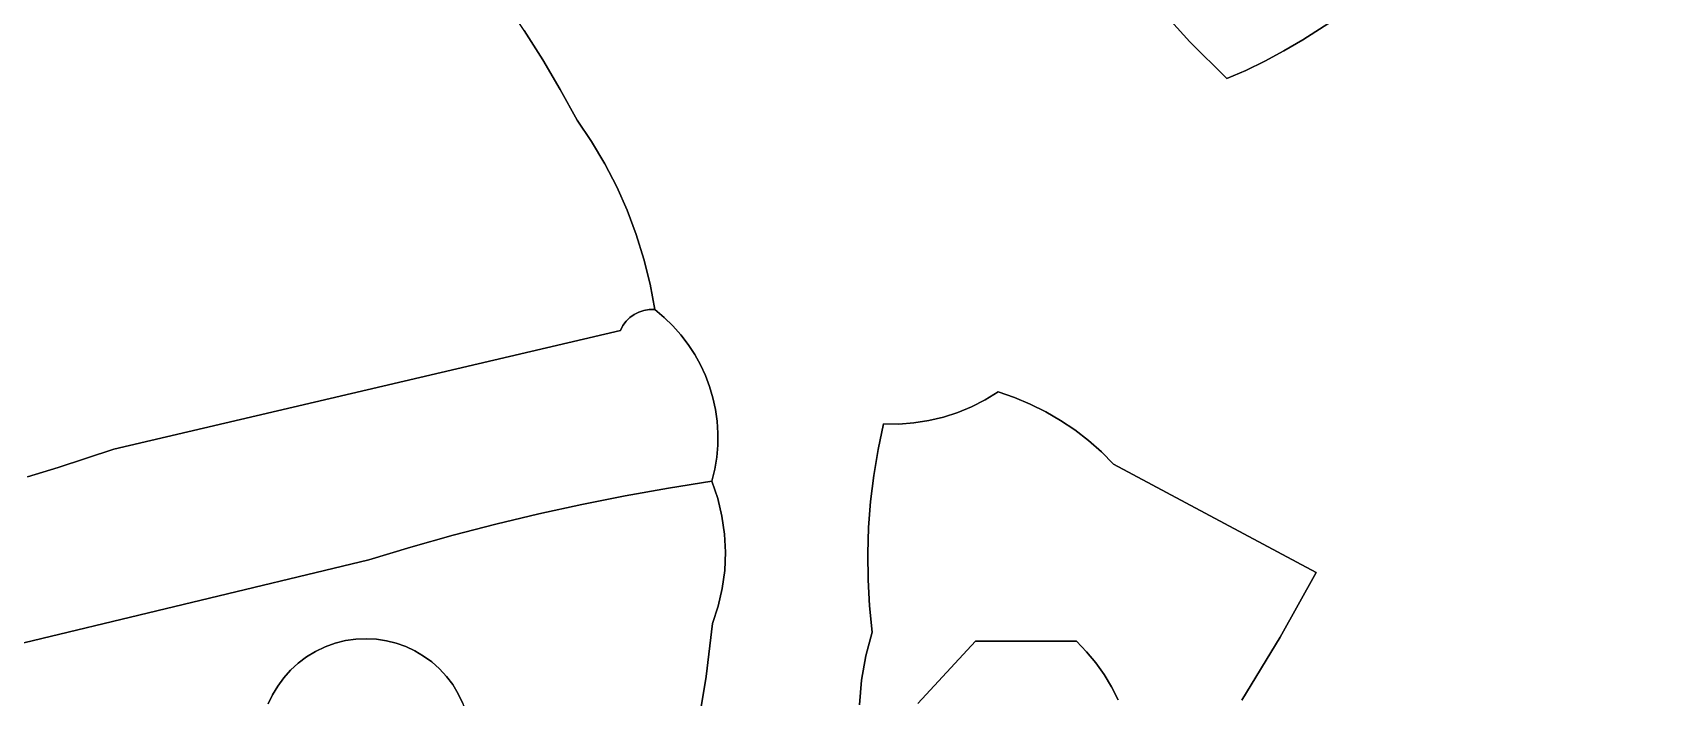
# Model space of a CAD drawing. Header units: inches. Extents: x 36.3 to 71.4, y 17.4 to 61.7.
# Drawn here: x 54.44 to 59.47, y 38.57 to 40.61 of the extents above; entities that cross this region are included whole.
import ezdxf

# ---------------------------------------------------------------- set-up
doc = ezdxf.new("R2010")
doc.units = ezdxf.units.IN
doc.layers.add('SURFACES_FOR_SKETCHUP', color=7, linetype='Continuous')

msp = doc.modelspace()

# ---------------------------------------------------------------- linework, layer by layer
at = {"layer": 'SURFACES_FOR_SKETCHUP'}
for points, invisible_edges in [([(59.3637, 41.3226), (60.4648, 40.5769), (59.5444, 41.4468)], 3), ([(59.1809, 41.2012), (60.3407, 40.3708), (59.3637, 41.3226)], 3), ([(60.4648, 40.5769), (59.3637, 41.3226), (60.3407, 40.3708)], 3), ([(59.1809, 41.2012), (58.9963, 41.0826), (60.2214, 40.1615)], 10), ([(60.3407, 40.3708), (59.1809, 41.2012), (60.2214, 40.1615)], 3), ([(58.7909, 40.9154), (60.1072, 39.9492), (58.9963, 41.0826)], 3), ([(60.1072, 39.9492), (60.2214, 40.1615), (58.9963, 41.0826)], 10), ([(56.0064, 40.5256), (56.3862, 40.9125), (55.9494, 40.6154)], 3), ([(56.3862, 40.9125), (56.0064, 40.5256), (56.4408, 40.8534)], 3), ([(58.6819, 40.8285), (60.1072, 39.9492), (58.7909, 40.9154)], 3), ([(56.4408, 40.8534), (56.0064, 40.5256), (56.4979, 40.7964)], 3), ([(57.4034, 39.5058), (57.7841, 40.8234), (56.5573, 40.7418)], 11), ([(57.7841, 40.8234), (57.4034, 39.5058), (57.8851, 40.6995)], 3), ([(58.5697, 40.7429), (60.1072, 39.9492), (58.6819, 40.8285)], 3), ([(54.69, 39.3303), (55.8274, 40.7891), (54.1573, 40.6267)], 11), ([(55.8274, 40.7891), (54.69, 39.3303), (55.8898, 40.7032)], 3), ([(56.0605, 40.4339), (56.4979, 40.7964), (56.0064, 40.5256)], 3), ([(56.4979, 40.7964), (56.0605, 40.4339), (56.5573, 40.7418)], 3), ([(56.1118, 40.3404), (56.5573, 40.7418), (56.0605, 40.4339)], 3), ([(56.1565, 40.2746), (56.5573, 40.7418), (56.1118, 40.3404)], 3), ([(56.1971, 40.2064), (56.5573, 40.7418), (56.1565, 40.2746)], 3), ([(56.2335, 40.136), (56.5573, 40.7418), (56.1971, 40.2064)], 3), ([(56.2656, 40.0637), (56.5573, 40.7418), (56.2335, 40.136)], 3), ([(56.2934, 39.9896), (56.5573, 40.7418), (56.2656, 40.0637)], 3), ([(56.2934, 39.9896), (56.3168, 39.9139), (56.5573, 40.7418)], 10), ([(56.3168, 39.9139), (57.0523, 39.4075), (56.5573, 40.7418)], 11), ([(57.4034, 39.5058), (56.5573, 40.7418), (57.0523, 39.4075)], 11), ([(58.4552, 40.6613), (60.1072, 39.9492), (58.5697, 40.7429)], 3), ([(55.8898, 40.7032), (54.69, 39.3303), (55.9494, 40.6154)], 3), ([(57.8851, 40.6995), (57.4034, 39.5058), (57.9924, 40.581)], 3), ([(58.3391, 40.5866), (58.4552, 40.6613), (57.8851, 40.6995)], 10), ([(57.8851, 40.6995), (57.9924, 40.581), (58.3391, 40.5866)], 10), ([(54.1296, 40.5745), (54.69, 39.3303), (54.1573, 40.6267)], 3), ([(58.3391, 40.5866), (58.3796, 38.951), (58.4552, 40.6613)], 3), ([(60.1072, 39.9492), (58.4552, 40.6613), (58.3796, 38.951)], 11), ([(54.1296, 40.5745), (54.0996, 40.5235), (54.69, 39.3303)], 10), ([(55.9494, 40.6154), (54.69, 39.3303), (56.0064, 40.5256)], 3), ([(57.9924, 40.581), (57.4034, 39.5058), (58.1057, 40.4682)], 3), ([(58.2808, 40.5526), (58.3391, 40.5866), (57.9924, 40.581)], 10), ([(58.2223, 40.5213), (58.2808, 40.5526), (57.9924, 40.581)], 10), ([(58.164, 40.493), (58.2223, 40.5213), (57.9924, 40.581)], 10), ([(57.9924, 40.581), (58.1057, 40.4682), (58.164, 40.493)], 8), ([(58.2808, 40.5526), (58.3796, 38.951), (58.3391, 40.5866)], 3), ([(54.0996, 40.5235), (54.0672, 40.4739), (54.69, 39.3303)], 10), ([(56.0064, 40.5256), (54.69, 39.3303), (56.0605, 40.4339)], 3), ([(58.164, 40.493), (58.3796, 38.951), (58.2223, 40.5213)], 3), ([(58.2223, 40.5213), (58.3796, 38.951), (58.2808, 40.5526)], 3), ([(53.9811, 40.3065), (54.69, 39.3303), (54.0672, 40.4739)], 11), ([(58.1057, 40.4682), (58.3796, 38.951), (58.164, 40.493)], 3), ([(56.0605, 40.4339), (54.69, 39.3303), (56.1118, 40.3404)], 3), ([(57.4536, 39.4887), (58.1057, 40.4682), (57.4034, 39.5058)], 3), ([(57.5024, 39.4684), (58.1057, 40.4682), (57.4536, 39.4887)], 3), ([(57.5497, 39.4449), (58.1057, 40.4682), (57.5024, 39.4684)], 3), ([(57.5953, 39.4185), (58.1057, 40.4682), (57.5497, 39.4449)], 3), ([(57.6391, 39.3891), (58.1057, 40.4682), (57.5953, 39.4185)], 3), ([(57.6808, 39.357), (58.1057, 40.4682), (57.6391, 39.3891)], 3), ([(57.6808, 39.357), (57.7205, 39.322), (58.1057, 40.4682)], 10), ([(57.7205, 39.322), (57.7579, 39.2844), (58.1057, 40.4682)], 10), ([(58.3796, 38.951), (58.1057, 40.4682), (57.7579, 39.2844)], 3), ([(56.2447, 39.6946), (56.1118, 40.3404), (54.69, 39.3303)], 3), ([(56.1118, 40.3404), (56.2447, 39.6946), (56.1565, 40.2746)], 3), ([(53.9811, 40.3065), (53.9229, 40.1904), (54.69, 39.3303)], 10), ([(56.1565, 40.2746), (56.2447, 39.6946), (56.1971, 40.2064)], 3), ([(53.9229, 40.1904), (53.8581, 40.0779), (54.5194, 39.2739)], 10), ([(54.5194, 39.2739), (54.69, 39.3303), (53.9229, 40.1904)], 10), ([(56.1971, 40.2064), (56.2447, 39.6946), (56.2335, 40.136)], 3), ([(56.2335, 40.136), (56.2447, 39.6946), (56.2656, 40.0637)], 3), ([(54.5194, 39.2739), (53.8581, 40.0779), (54.4252, 39.2447)], 3), ([(56.2525, 39.7095), (56.2656, 40.0637), (56.2447, 39.6946)], 3), ([(56.2656, 40.0637), (56.2525, 39.7095), (56.2934, 39.9896)], 3), ([(56.2623, 39.7227), (56.2934, 39.9896), (56.2525, 39.7095)], 3), ([(56.2934, 39.9896), (56.2623, 39.7227), (56.3168, 39.9139)], 3), ([(59.4189, 38.5296), (60.1072, 39.9492), (58.3796, 38.951)], 11), ([(59.6085, 38.4945), (60.1072, 39.9492), (59.4189, 38.5296)], 3), ([(56.2739, 39.7341), (56.3168, 39.9139), (56.2623, 39.7227)], 3), ([(56.2871, 39.7435), (56.3168, 39.9139), (56.2739, 39.7341)], 3), ([(56.3168, 39.9139), (56.2871, 39.7435), (56.3357, 39.8369)], 3), ([(56.3357, 39.8369), (56.4307, 39.681), (56.3168, 39.9139)], 3), ([(56.3168, 39.9139), (56.4307, 39.681), (57.0523, 39.4075)], 11), ([(56.3016, 39.7509), (56.3357, 39.8369), (56.2871, 39.7435)], 3), ([(56.317, 39.7559), (56.3357, 39.8369), (56.3016, 39.7509)], 3), ([(56.3333, 39.7585), (56.3357, 39.8369), (56.317, 39.7559)], 3), ([(56.35, 39.7586), (56.3357, 39.8369), (56.3333, 39.7585)], 2), ([(56.3357, 39.8369), (56.35, 39.7586), (56.3791, 39.7346)], 8), ([(56.3357, 39.8369), (56.3791, 39.7346), (56.406, 39.7086)], 9), ([(56.3357, 39.8369), (56.406, 39.7086), (56.4307, 39.681)], 9), ([(56.3791, 39.7346), (56.2447, 39.6946), (56.406, 39.7086)], 3), ([(56.2447, 39.6946), (56.3791, 39.7346), (56.2525, 39.7095)], 3), ([(56.2525, 39.7095), (56.3791, 39.7346), (56.2623, 39.7227)], 3), ([(56.2739, 39.7341), (56.2623, 39.7227), (56.3791, 39.7346)], 10), ([(56.2871, 39.7435), (56.2739, 39.7341), (56.3791, 39.7346)], 10), ([(56.2871, 39.7435), (56.3791, 39.7346), (56.3016, 39.7509)], 3), ([(56.3016, 39.7509), (56.3791, 39.7346), (56.317, 39.7559)], 3), ([(56.3333, 39.7585), (56.317, 39.7559), (56.3791, 39.7346)], 10), ([(56.35, 39.7586), (56.3333, 39.7585), (56.3791, 39.7346)], 2), ([(54.69, 39.3303), (55.602, 39.0291), (56.2447, 39.6946)], 3), ([(55.7321, 39.0657), (56.2447, 39.6946), (55.602, 39.0291)], 3), ([(55.8629, 39.0999), (56.2447, 39.6946), (55.7321, 39.0657)], 3), ([(55.9944, 39.1314), (56.2447, 39.6946), (55.8629, 39.0999)], 3), ([(56.1264, 39.1604), (56.2447, 39.6946), (55.9944, 39.1314)], 3), ([(56.259, 39.1868), (56.2447, 39.6946), (56.1264, 39.1604)], 3), ([(56.406, 39.7086), (56.2447, 39.6946), (56.4307, 39.681)], 3), ([(56.4731, 39.6212), (56.453, 39.6518), (56.2447, 39.6946)], 10), ([(56.453, 39.6518), (56.4307, 39.681), (56.2447, 39.6946)], 10), ([(56.4907, 39.5893), (56.4731, 39.6212), (56.2447, 39.6946)], 10), ([(56.5187, 39.5222), (56.506, 39.5562), (56.2447, 39.6946)], 10), ([(56.506, 39.5562), (56.4907, 39.5893), (56.2447, 39.6946)], 10), ([(56.2447, 39.6946), (56.259, 39.1868), (56.5187, 39.5222)], 11), ([(56.453, 39.6518), (57.0523, 39.4075), (56.4307, 39.681)], 3), ([(56.4731, 39.6212), (57.0523, 39.4075), (56.453, 39.6518)], 3), ([(56.4907, 39.5893), (57.0523, 39.4075), (56.4731, 39.6212)], 3), ([(56.506, 39.5562), (57.0523, 39.4075), (56.4907, 39.5893)], 3), ([(56.259, 39.1868), (56.3921, 39.2107), (56.5187, 39.5222)], 10), ([(56.5289, 39.4873), (56.5187, 39.5222), (56.3921, 39.2107)], 10), ([(56.5187, 39.5222), (57.0523, 39.4075), (56.506, 39.5562)], 3), ([(56.5289, 39.4873), (57.0523, 39.4075), (56.5187, 39.5222)], 3), ([(56.5366, 39.4518), (56.5289, 39.4873), (56.3921, 39.2107)], 10), ([(56.5366, 39.4518), (57.0523, 39.4075), (56.5289, 39.4873)], 3), ([(57.0523, 39.4075), (57.2358, 39.4284), (57.4034, 39.5058)], 11), ([(57.2358, 39.4284), (57.2797, 39.4426), (57.4034, 39.5058)], 10), ([(57.4034, 39.5058), (57.2797, 39.4426), (57.3638, 39.4814)], 3), ([(57.3224, 39.4603), (57.3638, 39.4814), (57.2797, 39.4426)], 2), ([(57.3224, 39.4603), (57.5024, 39.4684), (57.3638, 39.4814)], 3), ([(57.5497, 39.4449), (57.5024, 39.4684), (57.3224, 39.4603)], 10), ([(57.4536, 39.4887), (57.4034, 39.5058), (57.3638, 39.4814)], 8), ([(57.4536, 39.4887), (57.3638, 39.4814), (57.5024, 39.4684)], 3), ([(56.5416, 39.4157), (56.5366, 39.4518), (56.3921, 39.2107)], 10), ([(56.5439, 39.3791), (56.5416, 39.4157), (56.3921, 39.2107)], 10), ([(56.5416, 39.4157), (57.0523, 39.4075), (56.5366, 39.4518)], 3), ([(57.0523, 39.4075), (56.5416, 39.4157), (57.0356, 39.3287)], 3), ([(56.5439, 39.3791), (57.0356, 39.3287), (56.5416, 39.4157)], 3), ([(57.0064, 39.0895), (57.2358, 39.4284), (57.0126, 39.1696)], 3), ([(57.2358, 39.4284), (57.0064, 39.0895), (57.334, 38.7403)], 11), ([(57.1909, 39.4177), (57.0126, 39.1696), (57.2358, 39.4284)], 3), ([(57.0126, 39.1696), (57.1909, 39.4177), (57.0223, 39.2494)], 3), ([(57.1452, 39.4106), (57.0223, 39.2494), (57.1909, 39.4177)], 3), ([(57.2358, 39.4284), (57.0523, 39.4075), (57.1909, 39.4177)], 3), ([(57.0523, 39.4075), (57.0989, 39.4072), (57.1909, 39.4177)], 10), ([(57.1452, 39.4106), (57.1909, 39.4177), (57.0989, 39.4072)], 2), ([(57.2358, 39.4284), (57.334, 38.7403), (57.2797, 39.4426)], 3), ([(57.3224, 39.4603), (57.2797, 39.4426), (57.5497, 39.4449)], 10), ([(57.5953, 39.4185), (57.5497, 39.4449), (57.2797, 39.4426)], 10), ([(57.2797, 39.4426), (57.334, 38.7403), (57.5953, 39.4185)], 11), ([(57.5953, 39.4185), (57.334, 38.7403), (57.6391, 39.3891)], 3), ([(56.5436, 39.3424), (56.5439, 39.3791), (56.3921, 39.2107)], 10), ([(56.5439, 39.3791), (56.5436, 39.3424), (57.0356, 39.3287)], 10), ([(57.0223, 39.2494), (57.1452, 39.4106), (57.0356, 39.3287)], 3), ([(57.0989, 39.4072), (57.0356, 39.3287), (57.1452, 39.4106)], 3), ([(57.0523, 39.4075), (57.0356, 39.3287), (57.0989, 39.4072)], 2), ([(57.6391, 39.3891), (57.334, 38.7403), (57.6808, 39.357)], 3), ([(54.5194, 39.2739), (55.4726, 38.9899), (54.69, 39.3303)], 3), ([(55.602, 39.0291), (54.69, 39.3303), (55.4726, 38.9899)], 3), ([(56.5404, 39.3055), (56.5436, 39.3424), (56.3921, 39.2107)], 10), ([(56.5404, 39.3055), (57.0223, 39.2494), (56.5436, 39.3424)], 3), ([(57.0356, 39.3287), (56.5436, 39.3424), (57.0223, 39.2494)], 3), ([(57.7205, 39.322), (57.6808, 39.357), (57.334, 38.7403)], 10), ([(57.334, 38.7403), (57.6447, 38.7403), (57.7205, 39.322)], 10), ([(57.7579, 39.2844), (57.7205, 39.322), (57.6447, 38.7403)], 10), ([(54.4252, 39.2447), (53.9975, 38.635), (54.5194, 39.2739)], 3), ([(55.4726, 38.9899), (54.5194, 39.2739), (53.9975, 38.635)], 3), ([(56.5344, 39.2686), (56.5404, 39.3055), (56.3921, 39.2107)], 10), ([(56.5256, 39.2319), (56.5344, 39.2686), (56.3921, 39.2107)], 2), ([(56.5344, 39.2686), (56.5256, 39.2319), (56.5436, 39.1786)], 8), ([(56.5404, 39.3055), (56.5344, 39.2686), (57.0223, 39.2494)], 10), ([(56.5436, 39.1786), (57.0223, 39.2494), (56.5344, 39.2686)], 11), ([(57.6753, 38.708), (57.7579, 39.2844), (57.6447, 38.7403)], 3), ([(57.7579, 39.2844), (57.6753, 38.708), (58.2692, 38.753)], 11), ([(58.2692, 38.753), (58.3796, 38.951), (57.7579, 39.2844)], 8), ([(56.5256, 39.2319), (56.3921, 39.2107), (56.5436, 39.1786)], 2), ([(57.0223, 39.2494), (56.5436, 39.1786), (57.0126, 39.1696)], 3), ([(56.1264, 39.1604), (56.5275, 38.7946), (56.259, 39.1868)], 3), ([(56.3921, 39.2107), (56.259, 39.1868), (56.567, 39.0134)], 10), ([(56.5648, 38.9579), (56.567, 39.0134), (56.259, 39.1868)], 10), ([(56.545, 38.8481), (56.259, 39.1868), (56.5275, 38.7946)], 3), ([(56.5574, 38.9027), (56.259, 39.1868), (56.545, 38.8481)], 3), ([(56.5648, 38.9579), (56.259, 39.1868), (56.5574, 38.9027)], 3), ([(56.5643, 39.069), (56.5564, 39.1241), (56.3921, 39.2107)], 10), ([(56.5436, 39.1786), (56.3921, 39.2107), (56.5564, 39.1241)], 3), ([(56.5643, 39.069), (56.3921, 39.2107), (56.567, 39.0134)], 3), ([(56.5564, 39.1241), (57.0126, 39.1696), (56.5436, 39.1786)], 3), ([(57.0126, 39.1696), (56.5564, 39.1241), (57.0064, 39.0895)], 3), ([(55.9944, 39.1314), (55.8629, 39.0999), (55.7304, 38.607)], 10), ([(55.9944, 39.1314), (55.7304, 38.607), (55.7473, 38.5793)], 9), ([(55.7473, 38.5793), (56.5078, 38.6325), (55.9944, 39.1314)], 11), ([(55.9944, 39.1314), (56.5275, 38.7946), (56.1264, 39.1604)], 3), ([(56.5275, 38.7946), (55.9944, 39.1314), (56.5078, 38.6325)], 3), ([(56.5643, 39.069), (57.0064, 39.0895), (56.5564, 39.1241)], 3), ([(55.7321, 39.0657), (55.602, 39.0291), (55.6143, 38.7107)], 10), ([(55.6143, 38.7107), (55.641, 38.6949), (55.7321, 39.0657)], 10), ([(55.641, 38.6949), (55.6662, 38.6766), (55.7321, 39.0657)], 10), ([(55.6662, 38.6766), (55.6897, 38.6558), (55.7321, 39.0657)], 10), ([(55.8629, 39.0999), (55.7321, 39.0657), (55.6897, 38.6558)], 10), ([(55.6897, 38.6558), (55.7111, 38.6325), (55.8629, 39.0999)], 10), ([(55.7111, 38.6325), (55.7304, 38.607), (55.8629, 39.0999)], 10), ([(57.0064, 39.0895), (56.5643, 39.069), (57.0038, 39.0093)], 3), ([(56.567, 39.0134), (57.0038, 39.0093), (56.5643, 39.069)], 3), ([(57.0038, 39.0093), (57.334, 38.7403), (57.0064, 39.0895)], 3), ([(55.4726, 38.9899), (55.5269, 38.7419), (55.602, 39.0291)], 3), ([(55.557, 38.7343), (55.602, 39.0291), (55.5269, 38.7419)], 3), ([(55.5862, 38.7239), (55.602, 39.0291), (55.557, 38.7343)], 3), ([(55.5862, 38.7239), (55.6143, 38.7107), (55.602, 39.0291)], 10), ([(56.5648, 38.9579), (57.0038, 39.0093), (56.567, 39.0134)], 3), ([(53.9975, 38.635), (55.2326, 38.6513), (55.4726, 38.9899)], 3), ([(55.2558, 38.6728), (55.4726, 38.9899), (55.2326, 38.6513)], 3), ([(55.2813, 38.6921), (55.4726, 38.9899), (55.2558, 38.6728)], 3), ([(55.3091, 38.709), (55.4726, 38.9899), (55.2813, 38.6921)], 3), ([(55.3091, 38.709), (55.3389, 38.7232), (55.4726, 38.9899)], 10), ([(55.3389, 38.7232), (55.37, 38.7344), (55.4726, 38.9899)], 10), ([(55.37, 38.7344), (55.4015, 38.7422), (55.4726, 38.9899)], 10), ([(55.4015, 38.7422), (55.4332, 38.7468), (55.4726, 38.9899)], 10), ([(55.4332, 38.7468), (55.4648, 38.7482), (55.4726, 38.9899)], 10), ([(55.4648, 38.7482), (55.4961, 38.7465), (55.4726, 38.9899)], 10), ([(55.4961, 38.7465), (55.5269, 38.7419), (55.4726, 38.9899)], 10), ([(57.0038, 39.0093), (56.5648, 38.9579), (57.0047, 38.9289)], 3), ([(57.0047, 38.9289), (57.334, 38.7403), (57.0038, 39.0093)], 3), ([(56.5574, 38.9027), (57.0047, 38.9289), (56.5648, 38.9579)], 3), ([(57.0047, 38.9289), (56.5574, 38.9027), (57.0091, 38.8486)], 3), ([(57.0091, 38.8486), (57.334, 38.7403), (57.0047, 38.9289)], 3), ([(58.2692, 38.753), (59.238, 38.3066), (58.3796, 38.951)], 3), ([(59.2966, 38.3823), (58.3796, 38.951), (59.238, 38.3066)], 3), ([(59.4189, 38.5296), (58.3796, 38.951), (59.3569, 38.4567)], 3), ([(59.3569, 38.4567), (58.3796, 38.951), (59.2966, 38.3823)], 3), ([(56.545, 38.8481), (57.0091, 38.8486), (56.5574, 38.9027)], 3), ([(56.5275, 38.7946), (56.9977, 38.6951), (56.545, 38.8481)], 3), ([(57.0091, 38.8486), (56.545, 38.8481), (56.9977, 38.6951)], 11), ([(56.9977, 38.6951), (57.0171, 38.7685), (57.0091, 38.8486)], 8), ([(57.0171, 38.7685), (57.334, 38.7403), (57.0091, 38.8486)], 3), ([(56.5078, 38.6325), (56.9849, 38.6205), (56.5275, 38.7946)], 3), ([(56.9977, 38.6951), (56.5275, 38.7946), (56.9849, 38.6205)], 3), ([(56.9977, 38.6951), (57.1577, 38.5495), (57.0171, 38.7685)], 3), ([(57.334, 38.7403), (57.0171, 38.7685), (57.1577, 38.5495)], 3), ([(55.3389, 38.7232), (55.1645, 38.5479), (55.5862, 38.7239)], 11), ([(55.7615, 38.5495), (55.5862, 38.7239), (55.1645, 38.5479)], 11), ([(55.1645, 38.5479), (55.3389, 38.7232), (55.1777, 38.576)], 3), ([(55.3389, 38.7232), (55.3091, 38.709), (55.1777, 38.576)], 10), ([(55.37, 38.7344), (55.3389, 38.7232), (55.557, 38.7343)], 10), ([(55.5862, 38.7239), (55.557, 38.7343), (55.3389, 38.7232)], 10), ([(55.5269, 38.7419), (55.4961, 38.7465), (55.37, 38.7344)], 10), ([(55.37, 38.7344), (55.4961, 38.7465), (55.4015, 38.7422)], 3), ([(55.557, 38.7343), (55.5269, 38.7419), (55.37, 38.7344)], 10), ([(55.4648, 38.7482), (55.4015, 38.7422), (55.4961, 38.7465)], 3), ([(55.4648, 38.7482), (55.4332, 38.7468), (55.4015, 38.7422)], 8), ([(55.5862, 38.7239), (55.7615, 38.5495), (55.6143, 38.7107)], 3), ([(55.7615, 38.5495), (55.7473, 38.5793), (55.6143, 38.7107)], 10), ([(55.6143, 38.7107), (55.7473, 38.5793), (55.641, 38.6949)], 3), ([(57.334, 38.7403), (57.1577, 38.5495), (57.2677, 38.19)], 10), ([(57.7521, 38.5999), (57.334, 38.7403), (57.2677, 38.19)], 11), ([(57.6447, 38.7403), (57.334, 38.7403), (57.6753, 38.708)], 2), ([(57.7291, 38.6377), (57.7035, 38.6737), (57.334, 38.7403)], 10), ([(57.7521, 38.5999), (57.7291, 38.6377), (57.334, 38.7403)], 10), ([(57.6753, 38.708), (57.334, 38.7403), (57.7035, 38.6737)], 3), ([(57.7035, 38.6737), (58.2692, 38.753), (57.6753, 38.708)], 3), ([(57.7291, 38.6377), (58.2692, 38.753), (57.7035, 38.6737)], 3), ([(58.1515, 38.5593), (58.2692, 38.753), (57.7291, 38.6377)], 10), ([(58.1515, 38.5593), (59.0732, 38.0715), (58.2692, 38.753)], 3), ([(59.1263, 38.1512), (58.2692, 38.753), (59.0732, 38.0715)], 3), ([(59.1813, 38.2295), (58.2692, 38.753), (59.1263, 38.1512)], 3), ([(59.238, 38.3066), (58.2692, 38.753), (59.1813, 38.2295)], 3), ([(55.1777, 38.576), (55.3091, 38.709), (55.1934, 38.6027)], 3), ([(55.1934, 38.6027), (55.3091, 38.709), (55.2118, 38.6279)], 3), ([(55.3091, 38.709), (55.2813, 38.6921), (55.2118, 38.6279)], 10), ([(55.2326, 38.6513), (55.2118, 38.6279), (55.2813, 38.6921)], 10), ([(55.2813, 38.6921), (55.2558, 38.6728), (55.2326, 38.6513)], 8), ([(55.641, 38.6949), (55.7473, 38.5793), (55.6662, 38.6766)], 3), ([(55.6897, 38.6558), (55.6662, 38.6766), (55.7304, 38.607)], 10), ([(55.7473, 38.5793), (55.7304, 38.607), (55.6662, 38.6766)], 10), ([(56.9849, 38.6205), (57.1577, 38.5495), (56.9977, 38.6951)], 3), ([(55.2326, 38.6513), (53.9975, 38.635), (55.2118, 38.6279)], 3), ([(54.2622, 38.4136), (55.2118, 38.6279), (53.9975, 38.635)], 11), ([(54.3436, 38.3774), (55.2118, 38.6279), (54.2622, 38.4136)], 3), ([(55.2118, 38.6279), (54.3436, 38.3774), (55.1934, 38.6027)], 3), ([(55.7304, 38.607), (55.7111, 38.6325), (55.6897, 38.6558)], 8), ([(55.7615, 38.5495), (56.5078, 38.6325), (55.7473, 38.5793)], 3), ([(55.7727, 38.5183), (56.5078, 38.6325), (55.7615, 38.5495)], 3), ([(56.5078, 38.6325), (55.7727, 38.5183), (56.481, 38.4718)], 3), ([(56.481, 38.4718), (56.9788, 38.545), (56.5078, 38.6325)], 3), ([(56.9849, 38.6205), (56.5078, 38.6325), (56.9788, 38.545)], 3), ([(56.9788, 38.545), (57.1577, 38.5495), (56.9849, 38.6205)], 3), ([(57.7291, 38.6377), (57.7521, 38.5999), (58.1515, 38.5593)], 10), ([(54.4248, 38.3432), (55.1934, 38.6027), (54.3436, 38.3774)], 3), ([(55.1934, 38.6027), (54.4248, 38.3432), (55.1777, 38.576)], 3), ([(54.5025, 38.3101), (55.1777, 38.576), (54.4248, 38.3432)], 3), ([(55.1777, 38.576), (54.5025, 38.3101), (55.1645, 38.5479)], 3), ([(57.2677, 38.19), (57.2987, 38.168), (57.7521, 38.5999)], 10), ([(57.7521, 38.5999), (57.2987, 38.168), (57.7724, 38.5607)], 3), ([(57.7521, 38.5999), (57.7724, 38.5607), (58.1515, 38.5593)], 10)]:
    msp.add_3dface(points, dxfattribs=dict(at, invisible_edges=invisible_edges))

doc.saveas('drawing.dxf')
